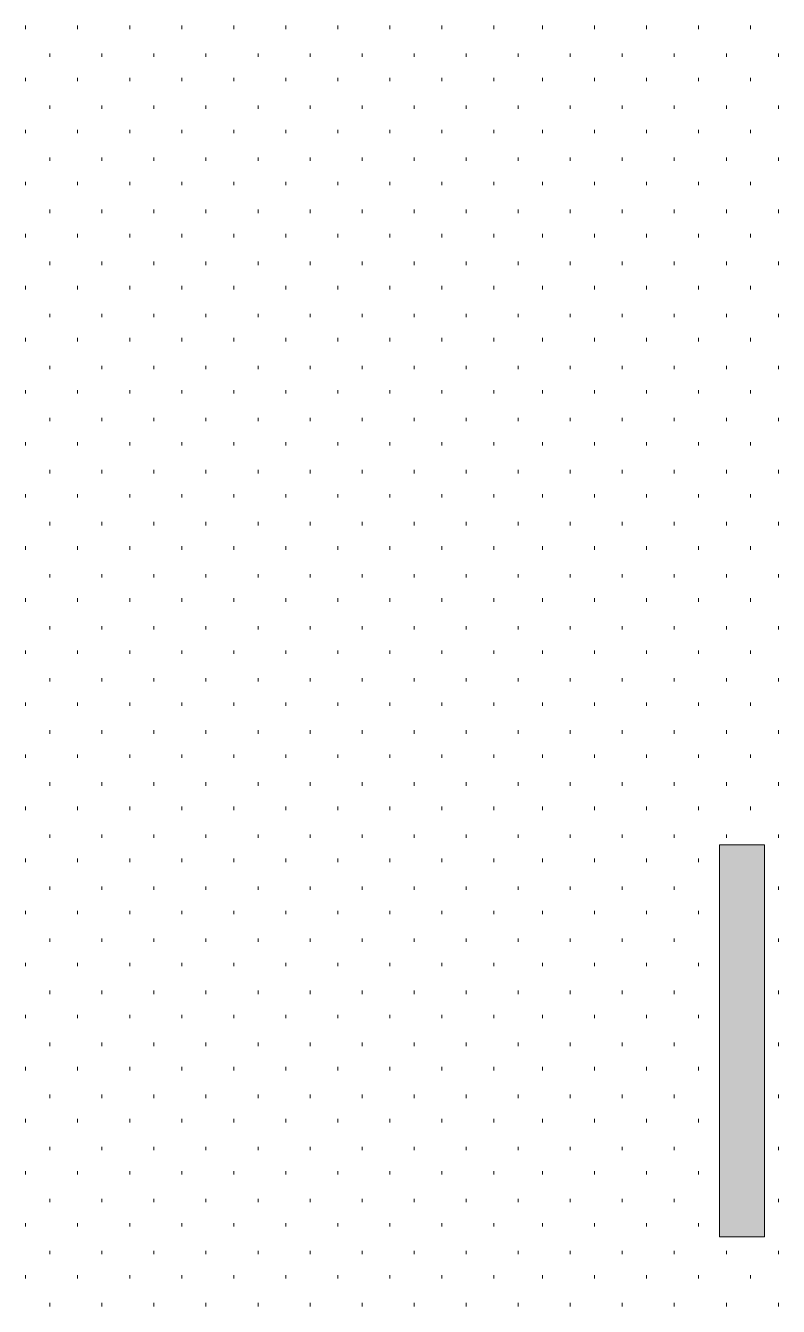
# Model space of a CAD drawing. Header units: inches. Extents: x -6061 to 13621, y -296 to 7483.
# Drawn here: x 12445.17 to 12462.55, y -93.13 to -63.57 of the extents above; entities that cross this region are included whole.
import ezdxf
from ezdxf.xclip import XClip

# ---------------------------------------------------------------- set-up
doc = ezdxf.new("R2010")
doc.units = ezdxf.units.IN
doc.header["$MEASUREMENT"] = 0
doc.header["$XCLIPFRAME"] = 0
doc.layers.get('0').update_dxf_attribs({"linetype": 'CONTINUOUS'})

# ---------------------------------------------------------------- blocks, each defined once
blk = doc.blocks.new('MF123804_11')
at = {"true_color": 0xffffff}
blk.add_hatch(color=7, dxfattribs=at).paths.add_polyline_path([(283.337, 59.351), (302.387, 59.351), (302.387, 106.68), (283.337, 106.68)])

msp = doc.modelspace()

# ---------------------------------------------------------------- linework, layer by layer
at = {"color": 7, "linetype": 'Continuous', "lineweight": 9, "true_color": 0xffffff}
for p, q in [((12445.17293, -63.65377), (12445.17293, -63.57368)), ((12446.37429, -63.65377), (12446.37429, -63.57368)), ((12447.57565, -63.65377), (12447.57565, -63.57368)), ((12448.777, -63.65377), (12448.777, -63.57368)), ((12449.97836, -63.65377), (12449.97836, -63.57368)), ((12451.17972, -63.65377), (12451.17972, -63.57368)), ((12452.38108, -63.65377), (12452.38108, -63.57368)), ((12453.58243, -63.65377), (12453.58243, -63.57368)), ((12454.78379, -63.65377), (12454.78379, -63.57368)), ((12455.98515, -63.65377), (12455.98515, -63.57368)), ((12457.10642, -63.65377), (12457.10642, -63.57368)), ((12458.30777, -63.65377), (12458.30777, -63.57368)), ((12459.50913, -63.65377), (12459.50913, -63.57368)), ((12460.71049, -63.65377), (12460.71049, -63.57368)), ((12461.91185, -63.65377), (12461.91185, -63.57368)), ((12445.73357, -64.29449), (12445.73357, -64.2144)), ((12446.93492, -64.29449), (12446.93492, -64.2144)), ((12448.13628, -64.29449), (12448.13628, -64.2144)), ((12449.33764, -64.29449), (12449.33764, -64.2144)), ((12450.539, -64.29449), (12450.539, -64.2144)), ((12451.74035, -64.29449), (12451.74035, -64.2144)), ((12452.94171, -64.29449), (12452.94171, -64.2144)), ((12454.14307, -64.29449), (12454.14307, -64.2144)), ((12455.34443, -64.29449), (12455.34443, -64.2144)), ((12456.54578, -64.29449), (12456.54578, -64.2144)), ((12457.74714, -64.29449), (12457.74714, -64.2144)), ((12458.9485, -64.29449), (12458.9485, -64.2144)), ((12460.14985, -64.29449), (12460.14985, -64.2144)), ((12461.35121, -64.29449), (12461.35121, -64.2144)), ((12462.55257, -64.29449), (12462.55257, -64.2144)), ((12445.17293, -64.85513), (12445.17293, -64.77504)), ((12446.37429, -64.85513), (12446.37429, -64.77504)), ((12447.57565, -64.85513), (12447.57565, -64.77504)), ((12448.777, -64.85513), (12448.777, -64.77504)), ((12449.97836, -64.85513), (12449.97836, -64.77504)), ((12451.17972, -64.85513), (12451.17972, -64.77504)), ((12452.38108, -64.85513), (12452.38108, -64.77504)), ((12453.58243, -64.85513), (12453.58243, -64.77504)), ((12454.78379, -64.85513), (12454.78379, -64.77504)), ((12455.98515, -64.85513), (12455.98515, -64.77504)), ((12457.10642, -64.85513), (12457.10642, -64.77504)), ((12458.30777, -64.85513), (12458.30777, -64.77504)), ((12459.50913, -64.85513), (12459.50913, -64.77504)), ((12460.71049, -64.85513), (12460.71049, -64.77504)), ((12461.91185, -64.85513), (12461.91185, -64.77504)), ((12445.73357, -65.49585), (12445.73357, -65.41576)), ((12446.93492, -65.49585), (12446.93492, -65.41576)), ((12448.13628, -65.49585), (12448.13628, -65.41576)), ((12449.33764, -65.49585), (12449.33764, -65.41576)), ((12450.539, -65.49585), (12450.539, -65.41576)), ((12451.74035, -65.49585), (12451.74035, -65.41576)), ((12452.94171, -65.49585), (12452.94171, -65.41576)), ((12454.14307, -65.49585), (12454.14307, -65.41576)), ((12455.34443, -65.49585), (12455.34443, -65.41576)), ((12456.54578, -65.49585), (12456.54578, -65.41576)), ((12457.74714, -65.49585), (12457.74714, -65.41576)), ((12458.9485, -65.49585), (12458.9485, -65.41576)), ((12460.14985, -65.49585), (12460.14985, -65.41576)), ((12461.35121, -65.49585), (12461.35121, -65.41576)), ((12462.55257, -65.49585), (12462.55257, -65.41576)), ((12445.17293, -66.05648), (12445.17293, -65.97639)), ((12446.37429, -66.05648), (12446.37429, -65.97639)), ((12447.57565, -66.05648), (12447.57565, -65.97639)), ((12448.777, -66.05648), (12448.777, -65.97639)), ((12449.97836, -66.05648), (12449.97836, -65.97639)), ((12451.17972, -66.05648), (12451.17972, -65.97639)), ((12452.38108, -66.05648), (12452.38108, -65.97639)), ((12453.58243, -66.05648), (12453.58243, -65.97639)), ((12454.78379, -66.05648), (12454.78379, -65.97639)), ((12455.98515, -66.05648), (12455.98515, -65.97639)), ((12457.10642, -66.05648), (12457.10642, -65.97639)), ((12458.30777, -66.05648), (12458.30777, -65.97639)), ((12459.50913, -66.05648), (12459.50913, -65.97639)), ((12460.71049, -66.05648), (12460.71049, -65.97639)), ((12461.91185, -66.05648), (12461.91185, -65.97639)), ((12445.73357, -66.69721), (12445.73357, -66.61712)), ((12446.93492, -66.69721), (12446.93492, -66.61712)), ((12448.13628, -66.69721), (12448.13628, -66.61712)), ((12449.33764, -66.69721), (12449.33764, -66.61712)), ((12450.539, -66.69721), (12450.539, -66.61712)), ((12451.74035, -66.69721), (12451.74035, -66.61712)), ((12452.94171, -66.69721), (12452.94171, -66.61712)), ((12454.14307, -66.69721), (12454.14307, -66.61712)), ((12455.34443, -66.69721), (12455.34443, -66.61712)), ((12456.54578, -66.69721), (12456.54578, -66.61712)), ((12457.74714, -66.69721), (12457.74714, -66.61712)), ((12458.9485, -66.69721), (12458.9485, -66.61712)), ((12460.14985, -66.69721), (12460.14985, -66.61712)), ((12461.35121, -66.69721), (12461.35121, -66.61712)), ((12462.55257, -66.69721), (12462.55257, -66.61712)), ((12445.17293, -67.25784), (12445.17293, -67.17775)), ((12446.37429, -67.25784), (12446.37429, -67.17775)), ((12447.57565, -67.25784), (12447.57565, -67.17775)), ((12448.777, -67.25784), (12448.777, -67.17775)), ((12449.97836, -67.25784), (12449.97836, -67.17775)), ((12451.17972, -67.25784), (12451.17972, -67.17775)), ((12452.38108, -67.25784), (12452.38108, -67.17775)), ((12453.58243, -67.25784), (12453.58243, -67.17775)), ((12454.78379, -67.25784), (12454.78379, -67.17775)), ((12455.98515, -67.25784), (12455.98515, -67.17775)), ((12457.10642, -67.25784), (12457.10642, -67.17775)), ((12458.30777, -67.25784), (12458.30777, -67.17775)), ((12459.50913, -67.25784), (12459.50913, -67.17775)), ((12460.71049, -67.25784), (12460.71049, -67.17775)), ((12461.91185, -67.25784), (12461.91185, -67.17775)), ((12445.73357, -67.89857), (12445.73357, -67.81847)), ((12446.93492, -67.89857), (12446.93492, -67.81847)), ((12448.13628, -67.89857), (12448.13628, -67.81847)), ((12449.33764, -67.89857), (12449.33764, -67.81847)), ((12450.539, -67.89857), (12450.539, -67.81847)), ((12451.74035, -67.89857), (12451.74035, -67.81847)), ((12452.94171, -67.89857), (12452.94171, -67.81847)), ((12454.14307, -67.89857), (12454.14307, -67.81847)), ((12455.34443, -67.89857), (12455.34443, -67.81847)), ((12456.54578, -67.89857), (12456.54578, -67.81847)), ((12457.74714, -67.89857), (12457.74714, -67.81847)), ((12458.9485, -67.89857), (12458.9485, -67.81847)), ((12460.14985, -67.89857), (12460.14985, -67.81847)), ((12461.35121, -67.89857), (12461.35121, -67.81847)), ((12462.55257, -67.89857), (12462.55257, -67.81847)), ((12445.17293, -68.4592), (12445.17293, -68.37911)), ((12446.37429, -68.4592), (12446.37429, -68.37911)), ((12447.57565, -68.4592), (12447.57565, -68.37911)), ((12448.777, -68.4592), (12448.777, -68.37911)), ((12449.97836, -68.4592), (12449.97836, -68.37911)), ((12451.17972, -68.4592), (12451.17972, -68.37911)), ((12452.38108, -68.4592), (12452.38108, -68.37911)), ((12453.58243, -68.4592), (12453.58243, -68.37911)), ((12454.78379, -68.4592), (12454.78379, -68.37911)), ((12455.98515, -68.4592), (12455.98515, -68.37911)), ((12457.10642, -68.4592), (12457.10642, -68.37911)), ((12458.30777, -68.4592), (12458.30777, -68.37911)), ((12459.50913, -68.4592), (12459.50913, -68.37911)), ((12460.71049, -68.4592), (12460.71049, -68.37911)), ((12461.91185, -68.4592), (12461.91185, -68.37911)), ((12445.73357, -69.09992), (12445.73357, -69.01983)), ((12446.93492, -69.09992), (12446.93492, -69.01983)), ((12448.13628, -69.09992), (12448.13628, -69.01983)), ((12449.33764, -69.09992), (12449.33764, -69.01983)), ((12450.539, -69.09992), (12450.539, -69.01983)), ((12451.74035, -69.09992), (12451.74035, -69.01983)), ((12452.94171, -69.09992), (12452.94171, -69.01983)), ((12454.14307, -69.09992), (12454.14307, -69.01983)), ((12455.34443, -69.09992), (12455.34443, -69.01983)), ((12456.54578, -69.09992), (12456.54578, -69.01983)), ((12457.74714, -69.09992), (12457.74714, -69.01983)), ((12458.9485, -69.09992), (12458.9485, -69.01983)), ((12460.14985, -69.09992), (12460.14985, -69.01983)), ((12461.35121, -69.09992), (12461.35121, -69.01983)), ((12462.55257, -69.09992), (12462.55257, -69.01983)), ((12445.17293, -69.66056), (12445.17293, -69.58047)), ((12446.37429, -69.66056), (12446.37429, -69.58047)), ((12447.57565, -69.66056), (12447.57565, -69.58047)), ((12448.777, -69.66056), (12448.777, -69.58047)), ((12449.97836, -69.66056), (12449.97836, -69.58047)), ((12451.17972, -69.66056), (12451.17972, -69.58047)), ((12452.38108, -69.66056), (12452.38108, -69.58047)), ((12453.58243, -69.66056), (12453.58243, -69.58047)), ((12454.78379, -69.66056), (12454.78379, -69.58047)), ((12455.98515, -69.66056), (12455.98515, -69.58047)), ((12457.10642, -69.66056), (12457.10642, -69.58047)), ((12458.30777, -69.66056), (12458.30777, -69.58047)), ((12459.50913, -69.66056), (12459.50913, -69.58047)), ((12460.71049, -69.66056), (12460.71049, -69.58047)), ((12461.91185, -69.66056), (12461.91185, -69.58047)), ((12445.73357, -70.30128), (12445.73357, -70.22119)), ((12446.93492, -70.30128), (12446.93492, -70.22119)), ((12448.13628, -70.30128), (12448.13628, -70.22119)), ((12449.33764, -70.30128), (12449.33764, -70.22119)), ((12450.539, -70.30128), (12450.539, -70.22119)), ((12451.74035, -70.30128), (12451.74035, -70.22119)), ((12452.94171, -70.30128), (12452.94171, -70.22119)), ((12454.14307, -70.30128), (12454.14307, -70.22119)), ((12455.34443, -70.30128), (12455.34443, -70.22119)), ((12456.54578, -70.30128), (12456.54578, -70.22119)), ((12457.74714, -70.30128), (12457.74714, -70.22119)), ((12458.9485, -70.30128), (12458.9485, -70.22119)), ((12460.14985, -70.30128), (12460.14985, -70.22119)), ((12461.35121, -70.30128), (12461.35121, -70.22119)), ((12462.55257, -70.30128), (12462.55257, -70.22119)), ((12445.17293, -70.86191), (12445.17293, -70.78182)), ((12446.37429, -70.86191), (12446.37429, -70.78182)), ((12447.57565, -70.86191), (12447.57565, -70.78182)), ((12448.777, -70.86191), (12448.777, -70.78182)), ((12449.97836, -70.86191), (12449.97836, -70.78182)), ((12451.17972, -70.86191), (12451.17972, -70.78182)), ((12452.38108, -70.86191), (12452.38108, -70.78182)), ((12453.58243, -70.86191), (12453.58243, -70.78182)), ((12454.78379, -70.86191), (12454.78379, -70.78182)), ((12455.98515, -70.86191), (12455.98515, -70.78182)), ((12457.10642, -70.86191), (12457.10642, -70.78182)), ((12458.30777, -70.86191), (12458.30777, -70.78182)), ((12459.50913, -70.86191), (12459.50913, -70.78182)), ((12460.71049, -70.86191), (12460.71049, -70.78182)), ((12461.91185, -70.86191), (12461.91185, -70.78182)), ((12445.73357, -71.50264), (12445.73357, -71.42255)), ((12446.93492, -71.50264), (12446.93492, -71.42255)), ((12448.13628, -71.50264), (12448.13628, -71.42255)), ((12449.33764, -71.50264), (12449.33764, -71.42255)), ((12450.539, -71.50264), (12450.539, -71.42255)), ((12451.74035, -71.50264), (12451.74035, -71.42255)), ((12452.94171, -71.50264), (12452.94171, -71.42255)), ((12454.14307, -71.50264), (12454.14307, -71.42255)), ((12455.34443, -71.50264), (12455.34443, -71.42255)), ((12456.54578, -71.50264), (12456.54578, -71.42255)), ((12457.74714, -71.50264), (12457.74714, -71.42255)), ((12458.9485, -71.50264), (12458.9485, -71.42255)), ((12460.14985, -71.50264), (12460.14985, -71.42255)), ((12461.35121, -71.50264), (12461.35121, -71.42255)), ((12462.55257, -71.50264), (12462.55257, -71.42255)), ((12445.17293, -72.06327), (12445.17293, -71.98318)), ((12446.37429, -72.06327), (12446.37429, -71.98318)), ((12447.57565, -72.06327), (12447.57565, -71.98318)), ((12448.777, -72.06327), (12448.777, -71.98318)), ((12449.97836, -72.06327), (12449.97836, -71.98318)), ((12451.17972, -72.06327), (12451.17972, -71.98318)), ((12452.38108, -72.06327), (12452.38108, -71.98318)), ((12453.58243, -72.06327), (12453.58243, -71.98318)), ((12454.78379, -72.06327), (12454.78379, -71.98318)), ((12455.98515, -72.06327), (12455.98515, -71.98318)), ((12457.10642, -72.06327), (12457.10642, -71.98318)), ((12458.30777, -72.06327), (12458.30777, -71.98318)), ((12459.50913, -72.06327), (12459.50913, -71.98318)), ((12460.71049, -72.06327), (12460.71049, -71.98318)), ((12461.91185, -72.06327), (12461.91185, -71.98318)), ((12445.73357, -72.70399), (12445.73357, -72.6239)), ((12446.93492, -72.70399), (12446.93492, -72.6239)), ((12448.13628, -72.70399), (12448.13628, -72.6239)), ((12449.33764, -72.70399), (12449.33764, -72.6239)), ((12450.539, -72.70399), (12450.539, -72.6239)), ((12451.74035, -72.70399), (12451.74035, -72.6239)), ((12452.94171, -72.70399), (12452.94171, -72.6239)), ((12454.14307, -72.70399), (12454.14307, -72.6239)), ((12455.34443, -72.70399), (12455.34443, -72.6239)), ((12456.54578, -72.70399), (12456.54578, -72.6239)), ((12457.74714, -72.70399), (12457.74714, -72.6239)), ((12458.9485, -72.70399), (12458.9485, -72.6239)), ((12460.14985, -72.70399), (12460.14985, -72.6239)), ((12461.35121, -72.70399), (12461.35121, -72.6239)), ((12462.55257, -72.70399), (12462.55257, -72.6239)), ((12445.17293, -73.26463), (12445.17293, -73.18454)), ((12446.37429, -73.26463), (12446.37429, -73.18454)), ((12447.57565, -73.26463), (12447.57565, -73.18454)), ((12448.777, -73.26463), (12448.777, -73.18454)), ((12449.97836, -73.26463), (12449.97836, -73.18454)), ((12451.17972, -73.26463), (12451.17972, -73.18454)), ((12452.38108, -73.26463), (12452.38108, -73.18454)), ((12453.58243, -73.26463), (12453.58243, -73.18454)), ((12454.78379, -73.26463), (12454.78379, -73.18454)), ((12455.98515, -73.26463), (12455.98515, -73.18454)), ((12457.10642, -73.26463), (12457.10642, -73.18454)), ((12458.30777, -73.26463), (12458.30777, -73.18454)), ((12459.50913, -73.26463), (12459.50913, -73.18454)), ((12460.71049, -73.26463), (12460.71049, -73.18454)), ((12461.91185, -73.26463), (12461.91185, -73.18454)), ((12445.73357, -73.90535), (12445.73357, -73.82526)), ((12446.93492, -73.90535), (12446.93492, -73.82526)), ((12448.13628, -73.90535), (12448.13628, -73.82526)), ((12449.33764, -73.90535), (12449.33764, -73.82526)), ((12450.539, -73.90535), (12450.539, -73.82526)), ((12451.74035, -73.90535), (12451.74035, -73.82526)), ((12452.94171, -73.90535), (12452.94171, -73.82526)), ((12454.14307, -73.90535), (12454.14307, -73.82526)), ((12455.34443, -73.90535), (12455.34443, -73.82526)), ((12456.54578, -73.90535), (12456.54578, -73.82526)), ((12457.74714, -73.90535), (12457.74714, -73.82526)), ((12458.9485, -73.90535), (12458.9485, -73.82526)), ((12460.14985, -73.90535), (12460.14985, -73.82526)), ((12461.35121, -73.90535), (12461.35121, -73.82526)), ((12462.55257, -73.90535), (12462.55257, -73.82526)), ((12445.17293, -74.46599), (12445.17293, -74.3859)), ((12446.37429, -74.46599), (12446.37429, -74.3859)), ((12447.57565, -74.46599), (12447.57565, -74.3859)), ((12448.777, -74.46599), (12448.777, -74.3859)), ((12449.97836, -74.46599), (12449.97836, -74.3859)), ((12451.17972, -74.46599), (12451.17972, -74.3859)), ((12452.38108, -74.46599), (12452.38108, -74.3859)), ((12453.58243, -74.46599), (12453.58243, -74.3859)), ((12454.78379, -74.46599), (12454.78379, -74.3859)), ((12455.98515, -74.46599), (12455.98515, -74.3859)), ((12457.10642, -74.46599), (12457.10642, -74.3859)), ((12458.30777, -74.46599), (12458.30777, -74.3859)), ((12459.50913, -74.46599), (12459.50913, -74.3859)), ((12460.71049, -74.46599), (12460.71049, -74.3859)), ((12461.91185, -74.46599), (12461.91185, -74.3859)), ((12445.73357, -75.10671), (12445.73357, -75.02662)), ((12446.93492, -75.10671), (12446.93492, -75.02662)), ((12448.13628, -75.10671), (12448.13628, -75.02662)), ((12449.33764, -75.10671), (12449.33764, -75.02662)), ((12450.539, -75.10671), (12450.539, -75.02662)), ((12451.74035, -75.10671), (12451.74035, -75.02662)), ((12452.94171, -75.10671), (12452.94171, -75.02662)), ((12454.14307, -75.10671), (12454.14307, -75.02662)), ((12455.34443, -75.10671), (12455.34443, -75.02662)), ((12456.54578, -75.10671), (12456.54578, -75.02662)), ((12457.74714, -75.10671), (12457.74714, -75.02662)), ((12458.9485, -75.10671), (12458.9485, -75.02662)), ((12460.14985, -75.10671), (12460.14985, -75.02662)), ((12461.35121, -75.10671), (12461.35121, -75.02662)), ((12462.55257, -75.10671), (12462.55257, -75.02662)), ((12445.17293, -75.66734), (12445.17293, -75.58725)), ((12446.37429, -75.66734), (12446.37429, -75.58725)), ((12447.57565, -75.66734), (12447.57565, -75.58725)), ((12448.777, -75.66734), (12448.777, -75.58725)), ((12449.97836, -75.66734), (12449.97836, -75.58725)), ((12451.17972, -75.66734), (12451.17972, -75.58725)), ((12452.38108, -75.66734), (12452.38108, -75.58725)), ((12453.58243, -75.66734), (12453.58243, -75.58725)), ((12454.78379, -75.66734), (12454.78379, -75.58725)), ((12455.98515, -75.66734), (12455.98515, -75.58725)), ((12457.10642, -75.66734), (12457.10642, -75.58725)), ((12458.30777, -75.66734), (12458.30777, -75.58725)), ((12459.50913, -75.66734), (12459.50913, -75.58725)), ((12460.71049, -75.66734), (12460.71049, -75.58725)), ((12461.91185, -75.66734), (12461.91185, -75.58725)), ((12445.73357, -76.30807), (12445.73357, -76.22798)), ((12446.93492, -76.30807), (12446.93492, -76.22798)), ((12448.13628, -76.30807), (12448.13628, -76.22798)), ((12449.33764, -76.30807), (12449.33764, -76.22798)), ((12450.539, -76.30807), (12450.539, -76.22798)), ((12451.74035, -76.30807), (12451.74035, -76.22798)), ((12452.94171, -76.30807), (12452.94171, -76.22798)), ((12454.14307, -76.30807), (12454.14307, -76.22798)), ((12455.34443, -76.30807), (12455.34443, -76.22798)), ((12456.54578, -76.30807), (12456.54578, -76.22798)), ((12457.74714, -76.30807), (12457.74714, -76.22798)), ((12458.9485, -76.30807), (12458.9485, -76.22798)), ((12460.14985, -76.30807), (12460.14985, -76.22798)), ((12461.35121, -76.30807), (12461.35121, -76.22798)), ((12462.55257, -76.30807), (12462.55257, -76.22798)), ((12445.17293, -76.8687), (12445.17293, -76.78861)), ((12446.37429, -76.8687), (12446.37429, -76.78861)), ((12447.57565, -76.8687), (12447.57565, -76.78861)), ((12448.777, -76.8687), (12448.777, -76.78861)), ((12449.97836, -76.8687), (12449.97836, -76.78861)), ((12451.17972, -76.8687), (12451.17972, -76.78861)), ((12452.38108, -76.8687), (12452.38108, -76.78861)), ((12453.58243, -76.8687), (12453.58243, -76.78861)), ((12454.78379, -76.8687), (12454.78379, -76.78861)), ((12455.98515, -76.8687), (12455.98515, -76.78861)), ((12457.10642, -76.8687), (12457.10642, -76.78861)), ((12458.30777, -76.8687), (12458.30777, -76.78861)), ((12459.50913, -76.8687), (12459.50913, -76.78861)), ((12460.71049, -76.8687), (12460.71049, -76.78861)), ((12461.91185, -76.8687), (12461.91185, -76.78861)), ((12445.73357, -77.50942), (12445.73357, -77.42933)), ((12446.93492, -77.50942), (12446.93492, -77.42933)), ((12448.13628, -77.50942), (12448.13628, -77.42933)), ((12449.33764, -77.50942), (12449.33764, -77.42933)), ((12450.539, -77.50942), (12450.539, -77.42933)), ((12451.74035, -77.50942), (12451.74035, -77.42933)), ((12452.94171, -77.50942), (12452.94171, -77.42933)), ((12454.14307, -77.50942), (12454.14307, -77.42933)), ((12455.34443, -77.50942), (12455.34443, -77.42933)), ((12456.54578, -77.50942), (12456.54578, -77.42933)), ((12457.74714, -77.50942), (12457.74714, -77.42933)), ((12458.9485, -77.50942), (12458.9485, -77.42933)), ((12460.14985, -77.50942), (12460.14985, -77.42933)), ((12461.35121, -77.50942), (12461.35121, -77.42933)), ((12462.55257, -77.50942), (12462.55257, -77.42933)), ((12445.17293, -78.07006), (12445.17293, -77.98997)), ((12446.37429, -78.07006), (12446.37429, -77.98997)), ((12447.57565, -78.07006), (12447.57565, -77.98997)), ((12448.777, -78.07006), (12448.777, -77.98997)), ((12449.97836, -78.07006), (12449.97836, -77.98997)), ((12451.17972, -78.07006), (12451.17972, -77.98997)), ((12452.38108, -78.07006), (12452.38108, -77.98997)), ((12453.58243, -78.07006), (12453.58243, -77.98997)), ((12454.78379, -78.07006), (12454.78379, -77.98997)), ((12455.98515, -78.07006), (12455.98515, -77.98997)), ((12457.10642, -78.07006), (12457.10642, -77.98997)), ((12458.30777, -78.07006), (12458.30777, -77.98997)), ((12459.50913, -78.07006), (12459.50913, -77.98997)), ((12460.71049, -78.07006), (12460.71049, -77.98997)), ((12461.91185, -78.07006), (12461.91185, -77.98997)), ((12445.73357, -78.71078), (12445.73357, -78.63069)), ((12446.93492, -78.71078), (12446.93492, -78.63069)), ((12448.13628, -78.71078), (12448.13628, -78.63069)), ((12449.33764, -78.71078), (12449.33764, -78.63069)), ((12450.539, -78.71078), (12450.539, -78.63069)), ((12451.74035, -78.71078), (12451.74035, -78.63069)), ((12452.94171, -78.71078), (12452.94171, -78.63069)), ((12454.14307, -78.71078), (12454.14307, -78.63069)), ((12455.34443, -78.71078), (12455.34443, -78.63069)), ((12456.54578, -78.71078), (12456.54578, -78.63069)), ((12457.74714, -78.71078), (12457.74714, -78.63069)), ((12458.9485, -78.71078), (12458.9485, -78.63069)), ((12460.14985, -78.71078), (12460.14985, -78.63069)), ((12461.35121, -78.71078), (12461.35121, -78.63069)), ((12462.55257, -78.71078), (12462.55257, -78.63069)), ((12445.17293, -79.27142), (12445.17293, -79.19133)), ((12446.37429, -79.27142), (12446.37429, -79.19133)), ((12447.57565, -79.27142), (12447.57565, -79.19133)), ((12448.777, -79.27142), (12448.777, -79.19133)), ((12449.97836, -79.27142), (12449.97836, -79.19133)), ((12451.17972, -79.27142), (12451.17972, -79.19133)), ((12452.38108, -79.27142), (12452.38108, -79.19133)), ((12453.58243, -79.27142), (12453.58243, -79.19133)), ((12454.78379, -79.27142), (12454.78379, -79.19133)), ((12455.98515, -79.27142), (12455.98515, -79.19133)), ((12457.10642, -79.27142), (12457.10642, -79.19133)), ((12458.30777, -79.27142), (12458.30777, -79.19133)), ((12459.50913, -79.27142), (12459.50913, -79.19133)), ((12460.71049, -79.27142), (12460.71049, -79.19133)), ((12461.91185, -79.27142), (12461.91185, -79.19133)), ((12445.73357, -79.91214), (12445.73357, -79.83205)), ((12446.93492, -79.91214), (12446.93492, -79.83205)), ((12448.13628, -79.91214), (12448.13628, -79.83205)), ((12449.33764, -79.91214), (12449.33764, -79.83205)), ((12450.539, -79.91214), (12450.539, -79.83205)), ((12451.74035, -79.91214), (12451.74035, -79.83205)), ((12452.94171, -79.91214), (12452.94171, -79.83205)), ((12454.14307, -79.91214), (12454.14307, -79.83205)), ((12455.34443, -79.91214), (12455.34443, -79.83205)), ((12456.54578, -79.91214), (12456.54578, -79.83205)), ((12457.74714, -79.91214), (12457.74714, -79.83205)), ((12458.9485, -79.91214), (12458.9485, -79.83205)), ((12460.14985, -79.91214), (12460.14985, -79.83205)), ((12461.35121, -79.91214), (12461.35121, -79.83205)), ((12462.55257, -79.91214), (12462.55257, -79.83205)), ((12445.17293, -80.47277), (12445.17293, -80.39268)), ((12446.37429, -80.47277), (12446.37429, -80.39268)), ((12447.57565, -80.47277), (12447.57565, -80.39268)), ((12448.777, -80.47277), (12448.777, -80.39268)), ((12449.97836, -80.47277), (12449.97836, -80.39268)), ((12451.17972, -80.47277), (12451.17972, -80.39268)), ((12452.38108, -80.47277), (12452.38108, -80.39268)), ((12453.58243, -80.47277), (12453.58243, -80.39268)), ((12454.78379, -80.47277), (12454.78379, -80.39268)), ((12455.98515, -80.47277), (12455.98515, -80.39268)), ((12457.10642, -80.47277), (12457.10642, -80.39268)), ((12458.30777, -80.47277), (12458.30777, -80.39268)), ((12459.50913, -80.47277), (12459.50913, -80.39268)), ((12460.71049, -80.47277), (12460.71049, -80.39268)), ((12461.91185, -80.47277), (12461.91185, -80.39268)), ((12445.73357, -81.1135), (12445.73357, -81.03341)), ((12446.93492, -81.1135), (12446.93492, -81.03341)), ((12448.13628, -81.1135), (12448.13628, -81.03341)), ((12449.33764, -81.1135), (12449.33764, -81.03341)), ((12450.539, -81.1135), (12450.539, -81.03341)), ((12451.74035, -81.1135), (12451.74035, -81.03341)), ((12452.94171, -81.1135), (12452.94171, -81.03341)), ((12454.14307, -81.1135), (12454.14307, -81.03341)), ((12455.34443, -81.1135), (12455.34443, -81.03341)), ((12456.54578, -81.1135), (12456.54578, -81.03341)), ((12457.74714, -81.1135), (12457.74714, -81.03341)), ((12458.9485, -81.1135), (12458.9485, -81.03341)), ((12460.14985, -81.1135), (12460.14985, -81.03341)), ((12461.35121, -81.1135), (12461.35121, -81.03341)), ((12462.55257, -81.1135), (12462.55257, -81.03341)), ((12445.17293, -81.67413), (12445.17293, -81.59404)), ((12446.37429, -81.67413), (12446.37429, -81.59404)), ((12447.57565, -81.67413), (12447.57565, -81.59404)), ((12448.777, -81.67413), (12448.777, -81.59404)), ((12449.97836, -81.67413), (12449.97836, -81.59404)), ((12451.17972, -81.67413), (12451.17972, -81.59404)), ((12452.38108, -81.67413), (12452.38108, -81.59404)), ((12453.58243, -81.67413), (12453.58243, -81.59404)), ((12454.78379, -81.67413), (12454.78379, -81.59404)), ((12455.98515, -81.67413), (12455.98515, -81.59404)), ((12457.10642, -81.67413), (12457.10642, -81.59404)), ((12458.30777, -81.67413), (12458.30777, -81.59404)), ((12459.50913, -81.67413), (12459.50913, -81.59404)), ((12460.71049, -81.67413), (12460.71049, -81.59404)), ((12461.91185, -81.67413), (12461.91185, -81.59404)), ((12445.73357, -82.31485), (12445.73357, -82.23476)), ((12446.93492, -82.31485), (12446.93492, -82.23476)), ((12448.13628, -82.31485), (12448.13628, -82.23476)), ((12449.33764, -82.31485), (12449.33764, -82.23476)), ((12450.539, -82.31485), (12450.539, -82.23476)), ((12451.74035, -82.31485), (12451.74035, -82.23476)), ((12452.94171, -82.31485), (12452.94171, -82.23476)), ((12454.14307, -82.31485), (12454.14307, -82.23476)), ((12455.34443, -82.31485), (12455.34443, -82.23476)), ((12456.54578, -82.31485), (12456.54578, -82.23476)), ((12457.74714, -82.31485), (12457.74714, -82.23476)), ((12458.9485, -82.31485), (12458.9485, -82.23476)), ((12460.14985, -82.31485), (12460.14985, -82.23476)), ((12461.35121, -82.31485), (12461.35121, -82.23476)), ((12462.55257, -82.31485), (12462.55257, -82.23476)), ((12445.17293, -82.87549), (12445.17293, -82.7954)), ((12446.37429, -82.87549), (12446.37429, -82.7954)), ((12447.57565, -82.87549), (12447.57565, -82.7954)), ((12448.777, -82.87549), (12448.777, -82.7954)), ((12449.97836, -82.87549), (12449.97836, -82.7954)), ((12451.17972, -82.87549), (12451.17972, -82.7954)), ((12452.38108, -82.87549), (12452.38108, -82.7954)), ((12453.58243, -82.87549), (12453.58243, -82.7954)), ((12454.78379, -82.87549), (12454.78379, -82.7954)), ((12455.98515, -82.87549), (12455.98515, -82.7954)), ((12457.10642, -82.87549), (12457.10642, -82.7954)), ((12458.30777, -82.87549), (12458.30777, -82.7954)), ((12459.50913, -82.87549), (12459.50913, -82.7954)), ((12460.71049, -82.87549), (12460.71049, -82.7954)), ((12445.73357, -83.51621), (12445.73357, -83.43612)), ((12446.93492, -83.51621), (12446.93492, -83.43612)), ((12448.13628, -83.51621), (12448.13628, -83.43612)), ((12449.33764, -83.51621), (12449.33764, -83.43612)), ((12450.539, -83.51621), (12450.539, -83.43612)), ((12451.74035, -83.51621), (12451.74035, -83.43612)), ((12452.94171, -83.51621), (12452.94171, -83.43612)), ((12454.14307, -83.51621), (12454.14307, -83.43612)), ((12455.34443, -83.51621), (12455.34443, -83.43612)), ((12456.54578, -83.51621), (12456.54578, -83.43612)), ((12457.74714, -83.51621), (12457.74714, -83.43612)), ((12458.9485, -83.51621), (12458.9485, -83.43612)), ((12460.14985, -83.51621), (12460.14985, -83.43612)), ((12462.55257, -83.51621), (12462.55257, -83.43612)), ((12445.17293, -84.07685), (12445.17293, -83.99676)), ((12446.37429, -84.07685), (12446.37429, -83.99676)), ((12447.57565, -84.07685), (12447.57565, -83.99676)), ((12448.777, -84.07685), (12448.777, -83.99676)), ((12449.97836, -84.07685), (12449.97836, -83.99676)), ((12451.17972, -84.07685), (12451.17972, -83.99676)), ((12452.38108, -84.07685), (12452.38108, -83.99676)), ((12453.58243, -84.07685), (12453.58243, -83.99676)), ((12454.78379, -84.07685), (12454.78379, -83.99676)), ((12455.98515, -84.07685), (12455.98515, -83.99676)), ((12457.10642, -84.07685), (12457.10642, -83.99676)), ((12458.30777, -84.07685), (12458.30777, -83.99676)), ((12459.50913, -84.07685), (12459.50913, -83.99676)), ((12460.71049, -84.07685), (12460.71049, -83.99676)), ((12445.73357, -84.71757), (12445.73357, -84.63748)), ((12446.93492, -84.71757), (12446.93492, -84.63748)), ((12448.13628, -84.71757), (12448.13628, -84.63748)), ((12449.33764, -84.71757), (12449.33764, -84.63748)), ((12450.539, -84.71757), (12450.539, -84.63748)), ((12451.74035, -84.71757), (12451.74035, -84.63748)), ((12452.94171, -84.71757), (12452.94171, -84.63748)), ((12454.14307, -84.71757), (12454.14307, -84.63748)), ((12455.34443, -84.71757), (12455.34443, -84.63748)), ((12456.54578, -84.71757), (12456.54578, -84.63748)), ((12457.74714, -84.71757), (12457.74714, -84.63748)), ((12458.9485, -84.71757), (12458.9485, -84.63748)), ((12460.14985, -84.71757), (12460.14985, -84.63748)), ((12462.55257, -84.71757), (12462.55257, -84.63748)), ((12445.17293, -85.2782), (12445.17293, -85.19811)), ((12446.37429, -85.2782), (12446.37429, -85.19811)), ((12447.57565, -85.2782), (12447.57565, -85.19811)), ((12448.777, -85.2782), (12448.777, -85.19811)), ((12449.97836, -85.2782), (12449.97836, -85.19811)), ((12451.17972, -85.2782), (12451.17972, -85.19811)), ((12452.38108, -85.2782), (12452.38108, -85.19811)), ((12453.58243, -85.2782), (12453.58243, -85.19811)), ((12454.78379, -85.2782), (12454.78379, -85.19811)), ((12455.98515, -85.2782), (12455.98515, -85.19811)), ((12457.10642, -85.2782), (12457.10642, -85.19811)), ((12458.30777, -85.2782), (12458.30777, -85.19811)), ((12459.50913, -85.2782), (12459.50913, -85.19811)), ((12460.71049, -85.2782), (12460.71049, -85.19811)), ((12445.73357, -85.91893), (12445.73357, -85.83884)), ((12446.93492, -85.91893), (12446.93492, -85.83884)), ((12448.13628, -85.91893), (12448.13628, -85.83884)), ((12449.33764, -85.91893), (12449.33764, -85.83884)), ((12450.539, -85.91893), (12450.539, -85.83884)), ((12451.74035, -85.91893), (12451.74035, -85.83884)), ((12452.94171, -85.91893), (12452.94171, -85.83884)), ((12454.14307, -85.91893), (12454.14307, -85.83884)), ((12455.34443, -85.91893), (12455.34443, -85.83884)), ((12456.54578, -85.91893), (12456.54578, -85.83884)), ((12457.74714, -85.91893), (12457.74714, -85.83884)), ((12458.9485, -85.91893), (12458.9485, -85.83884)), ((12460.14985, -85.91893), (12460.14985, -85.83884)), ((12462.55257, -85.91893), (12462.55257, -85.83884)), ((12445.17293, -86.47956), (12445.17293, -86.39947)), ((12446.37429, -86.47956), (12446.37429, -86.39947)), ((12447.57565, -86.47956), (12447.57565, -86.39947)), ((12448.777, -86.47956), (12448.777, -86.39947)), ((12449.97836, -86.47956), (12449.97836, -86.39947)), ((12451.17972, -86.47956), (12451.17972, -86.39947)), ((12452.38108, -86.47956), (12452.38108, -86.39947)), ((12453.58243, -86.47956), (12453.58243, -86.39947)), ((12454.78379, -86.47956), (12454.78379, -86.39947)), ((12455.98515, -86.47956), (12455.98515, -86.39947)), ((12457.10642, -86.47956), (12457.10642, -86.39947)), ((12458.30777, -86.47956), (12458.30777, -86.39947)), ((12459.50913, -86.47956), (12459.50913, -86.39947)), ((12460.71049, -86.47956), (12460.71049, -86.39947)), ((12445.73357, -87.12028), (12445.73357, -87.04019)), ((12446.93492, -87.12028), (12446.93492, -87.04019)), ((12448.13628, -87.12028), (12448.13628, -87.04019)), ((12449.33764, -87.12028), (12449.33764, -87.04019)), ((12450.539, -87.12028), (12450.539, -87.04019)), ((12451.74035, -87.12028), (12451.74035, -87.04019)), ((12452.94171, -87.12028), (12452.94171, -87.04019)), ((12454.14307, -87.12028), (12454.14307, -87.04019)), ((12455.34443, -87.12028), (12455.34443, -87.04019)), ((12456.54578, -87.12028), (12456.54578, -87.04019)), ((12457.74714, -87.12028), (12457.74714, -87.04019)), ((12458.9485, -87.12028), (12458.9485, -87.04019)), ((12460.14985, -87.12028), (12460.14985, -87.04019)), ((12462.55257, -87.12028), (12462.55257, -87.04019)), ((12445.17293, -87.68092), (12445.17293, -87.60083)), ((12446.37429, -87.68092), (12446.37429, -87.60083)), ((12447.57565, -87.68092), (12447.57565, -87.60083)), ((12448.777, -87.68092), (12448.777, -87.60083)), ((12449.97836, -87.68092), (12449.97836, -87.60083)), ((12451.17972, -87.68092), (12451.17972, -87.60083)), ((12452.38108, -87.68092), (12452.38108, -87.60083)), ((12453.58243, -87.68092), (12453.58243, -87.60083)), ((12454.78379, -87.68092), (12454.78379, -87.60083)), ((12455.98515, -87.68092), (12455.98515, -87.60083)), ((12457.10642, -87.68092), (12457.10642, -87.60083)), ((12458.30777, -87.68092), (12458.30777, -87.60083)), ((12459.50913, -87.68092), (12459.50913, -87.60083)), ((12460.71049, -87.68092), (12460.71049, -87.60083)), ((12445.73357, -88.32164), (12445.73357, -88.24155)), ((12446.93492, -88.32164), (12446.93492, -88.24155)), ((12448.13628, -88.32164), (12448.13628, -88.24155)), ((12449.33764, -88.32164), (12449.33764, -88.24155)), ((12450.539, -88.32164), (12450.539, -88.24155)), ((12451.74035, -88.32164), (12451.74035, -88.24155)), ((12452.94171, -88.32164), (12452.94171, -88.24155)), ((12454.14307, -88.32164), (12454.14307, -88.24155)), ((12455.34443, -88.32164), (12455.34443, -88.24155)), ((12456.54578, -88.32164), (12456.54578, -88.24155)), ((12457.74714, -88.32164), (12457.74714, -88.24155)), ((12458.9485, -88.32164), (12458.9485, -88.24155)), ((12460.14985, -88.32164), (12460.14985, -88.24155)), ((12462.55257, -88.32164), (12462.55257, -88.24155)), ((12445.17293, -88.88228), (12445.17293, -88.80219)), ((12446.37429, -88.88228), (12446.37429, -88.80219)), ((12447.57565, -88.88228), (12447.57565, -88.80219)), ((12448.777, -88.88228), (12448.777, -88.80219)), ((12449.97836, -88.88228), (12449.97836, -88.80219)), ((12451.17972, -88.88228), (12451.17972, -88.80219)), ((12452.38108, -88.88228), (12452.38108, -88.80219)), ((12453.58243, -88.88228), (12453.58243, -88.80219)), ((12454.78379, -88.88228), (12454.78379, -88.80219)), ((12455.98515, -88.88228), (12455.98515, -88.80219)), ((12457.10642, -88.88228), (12457.10642, -88.80219)), ((12458.30777, -88.88228), (12458.30777, -88.80219)), ((12459.50913, -88.88228), (12459.50913, -88.80219)), ((12460.71049, -88.88228), (12460.71049, -88.80219)), ((12445.73357, -89.523), (12445.73357, -89.44291)), ((12446.93492, -89.523), (12446.93492, -89.44291)), ((12448.13628, -89.523), (12448.13628, -89.44291)), ((12449.33764, -89.523), (12449.33764, -89.44291)), ((12450.539, -89.523), (12450.539, -89.44291)), ((12451.74035, -89.523), (12451.74035, -89.44291)), ((12452.94171, -89.523), (12452.94171, -89.44291)), ((12454.14307, -89.523), (12454.14307, -89.44291)), ((12455.34443, -89.523), (12455.34443, -89.44291)), ((12456.54578, -89.523), (12456.54578, -89.44291)), ((12457.74714, -89.523), (12457.74714, -89.44291)), ((12458.9485, -89.523), (12458.9485, -89.44291)), ((12460.14985, -89.523), (12460.14985, -89.44291)), ((12462.55257, -89.523), (12462.55257, -89.44291)), ((12445.17293, -90.08363), (12445.17293, -90.00354)), ((12446.37429, -90.08363), (12446.37429, -90.00354)), ((12447.57565, -90.08363), (12447.57565, -90.00354)), ((12448.777, -90.08363), (12448.777, -90.00354)), ((12449.97836, -90.08363), (12449.97836, -90.00354)), ((12451.17972, -90.08363), (12451.17972, -90.00354)), ((12452.38108, -90.08363), (12452.38108, -90.00354)), ((12453.58243, -90.08363), (12453.58243, -90.00354)), ((12454.78379, -90.08363), (12454.78379, -90.00354)), ((12455.98515, -90.08363), (12455.98515, -90.00354)), ((12457.10642, -90.08363), (12457.10642, -90.00354)), ((12458.30777, -90.08363), (12458.30777, -90.00354)), ((12459.50913, -90.08363), (12459.50913, -90.00354)), ((12460.71049, -90.08363), (12460.71049, -90.00354)), ((12445.73357, -90.72436), (12445.73357, -90.64427)), ((12446.93492, -90.72436), (12446.93492, -90.64427)), ((12448.13628, -90.72436), (12448.13628, -90.64427)), ((12449.33764, -90.72436), (12449.33764, -90.64427)), ((12450.539, -90.72436), (12450.539, -90.64427)), ((12451.74035, -90.72436), (12451.74035, -90.64427)), ((12452.94171, -90.72436), (12452.94171, -90.64427)), ((12454.14307, -90.72436), (12454.14307, -90.64427)), ((12455.34443, -90.72436), (12455.34443, -90.64427)), ((12456.54578, -90.72436), (12456.54578, -90.64427)), ((12457.74714, -90.72436), (12457.74714, -90.64427)), ((12458.9485, -90.72436), (12458.9485, -90.64427)), ((12460.14985, -90.72436), (12460.14985, -90.64427)), ((12462.55257, -90.72436), (12462.55257, -90.64427)), ((12445.17293, -91.28499), (12445.17293, -91.2049)), ((12446.37429, -91.28499), (12446.37429, -91.2049)), ((12447.57565, -91.28499), (12447.57565, -91.2049)), ((12448.777, -91.28499), (12448.777, -91.2049)), ((12449.97836, -91.28499), (12449.97836, -91.2049)), ((12451.17972, -91.28499), (12451.17972, -91.2049)), ((12452.38108, -91.28499), (12452.38108, -91.2049)), ((12453.58243, -91.28499), (12453.58243, -91.2049)), ((12454.78379, -91.28499), (12454.78379, -91.2049)), ((12455.98515, -91.28499), (12455.98515, -91.2049)), ((12457.10642, -91.28499), (12457.10642, -91.2049)), ((12458.30777, -91.28499), (12458.30777, -91.2049)), ((12459.50913, -91.28499), (12459.50913, -91.2049)), ((12460.71049, -91.28499), (12460.71049, -91.2049)), ((12445.73357, -91.92571), (12445.73357, -91.84562)), ((12446.93492, -91.92571), (12446.93492, -91.84562)), ((12448.13628, -91.92571), (12448.13628, -91.84562)), ((12449.33764, -91.92571), (12449.33764, -91.84562)), ((12450.539, -91.92571), (12450.539, -91.84562)), ((12451.74035, -91.92571), (12451.74035, -91.84562)), ((12452.94171, -91.92571), (12452.94171, -91.84562)), ((12454.14307, -91.92571), (12454.14307, -91.84562)), ((12455.34443, -91.92571), (12455.34443, -91.84562)), ((12456.54578, -91.92571), (12456.54578, -91.84562)), ((12457.74714, -91.92571), (12457.74714, -91.84562)), ((12458.9485, -91.92571), (12458.9485, -91.84562)), ((12460.14985, -91.92571), (12460.14985, -91.84562)), ((12461.35121, -91.92571), (12461.35121, -91.84562)), ((12462.55257, -91.92571), (12462.55257, -91.84562)), ((12445.17293, -92.48635), (12445.17293, -92.40626)), ((12446.37429, -92.48635), (12446.37429, -92.40626)), ((12447.57565, -92.48635), (12447.57565, -92.40626)), ((12448.777, -92.48635), (12448.777, -92.40626)), ((12449.97836, -92.48635), (12449.97836, -92.40626)), ((12451.17972, -92.48635), (12451.17972, -92.40626)), ((12452.38108, -92.48635), (12452.38108, -92.40626)), ((12453.58243, -92.48635), (12453.58243, -92.40626)), ((12454.78379, -92.48635), (12454.78379, -92.40626)), ((12455.98515, -92.48635), (12455.98515, -92.40626)), ((12457.10642, -92.48635), (12457.10642, -92.40626)), ((12458.30777, -92.48635), (12458.30777, -92.40626)), ((12459.50913, -92.48635), (12459.50913, -92.40626)), ((12460.71049, -92.48635), (12460.71049, -92.40626)), ((12461.91185, -92.48635), (12461.91185, -92.40626)), ((12445.73357, -93.12707), (12445.73357, -93.04698)), ((12446.93492, -93.12707), (12446.93492, -93.04698)), ((12448.13628, -93.12707), (12448.13628, -93.04698)), ((12449.33764, -93.12707), (12449.33764, -93.04698)), ((12450.539, -93.12707), (12450.539, -93.04698)), ((12451.74035, -93.12707), (12451.74035, -93.04698)), ((12452.94171, -93.12707), (12452.94171, -93.04698)), ((12454.14307, -93.12707), (12454.14307, -93.04698)), ((12455.34443, -93.12707), (12455.34443, -93.04698)), ((12456.54578, -93.12707), (12456.54578, -93.04698)), ((12457.74714, -93.12707), (12457.74714, -93.04698)), ((12458.9485, -93.12707), (12458.9485, -93.04698)), ((12460.14985, -93.12707), (12460.14985, -93.04698)), ((12461.35121, -93.12707), (12461.35121, -93.04698)), ((12462.55257, -93.12707), (12462.55257, -93.04698))]:
    msp.add_line(p, q, dxfattribs=at)
at = {"color": 7, "linetype": 'Continuous', "lineweight": 9, "true_color": 0x000007}
for p, q in [((12462.23221, -82.47504), (12461.19103, -82.47504)), ((12461.19103, -82.47504), (12461.19103, -91.52526)), ((12462.23221, -91.52526), (12462.23221, -82.47504)), ((12461.19103, -91.52526), (12462.23221, -91.52526))]:
    msp.add_line(p, q, dxfattribs=at)

# ---------------------------------------------------------------- block references
at = {"color": 7, "true_color": 0xffffff}
ref = msp.add_blockref('MF123804_11', (11893.10913, -233.76599), dxfattribs=dict(at, xscale=1.8919015636469, yscale=1.8919015636469, zscale=1.8919015636469))
XClip(ref).set_block_clipping_path([(300.2703266218, 75.1839983195), (300.8206599428, 79.9676648793)])

doc.saveas('drawing.dxf')
